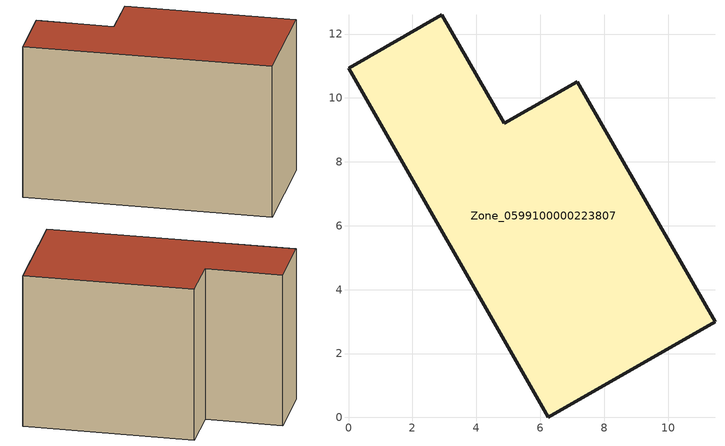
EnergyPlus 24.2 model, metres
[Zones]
Zone_0599100000223807
 floor ground (C_G): 6.25,0 0,10.93 2.92,12.61 4.87,9.2 7.16,10.51 11.47,2.99 z0
 wall outside (C_F): 6.25,0 11.47,2.99 7.16,10.51 4.87,9.2 2.92,12.61 0,10.93 6.25,0 z0:8.1
 roof outside (C_R): 0,10.93 6.25,0 11.47,2.99 7.16,10.51 4.87,9.2 2.92,12.61 z8.1
[BUILDING]
Pand.0599100000223807: North Axis=0; Terrain=City; Loads Convergence Tolerance Value=0.04; Temperature Convergence Tolerance Value=0.4; Solar Distribution=FullExterior; Maximum Number of Warmup Days=25; Minimum Number of Warmup Days=1
[Site:Location]
Rotterdam.The.Hague.AP_ZH_NLD Design_Conditions: Latitude=51.96; Longitude=4.45; Time Zone=1; Elevation=-4.5
[SITE:GROUNDTEMPERATURE:BUILDINGSURFACE]
18, 18, 18, 18, 18, 18, 18, 18, 18, 18, 18, 18
[MATERIAL] Thermal Absorptance=0.9; Solar Absorptance=0.7; Visible Absorptance=0.7
Name | Roughness | Thickness | Conductivity | Density | Specific Heat
G.TI.1975-1991 | MediumSmooth | 0.15 | 0.288461 | 540 | 1210
F.TI.1975-1991 | Rough | 0.3 | 0.230769 | 1920 | 840
R.TI.1975-1991 | MediumRough | 0.2 | 0.153846 | 1500 | 1000
[CONSTRUCTION]
C_G: G.TI.1975-1991
C_F: F.TI.1975-1991
C_R: R.TI.1975-1991
[ZONE]
Zone_0599100000223807: Type=1; Multiplier=1; Ceiling Height=Autocalculate; Volume=Autocalculate; Floor Area=autocalculate; Part of Total Floor Area=Yes
[ZONEINFILTRATION:DESIGNFLOWRATE]
Infil_Zone_0599100000223807: Zone or ZoneList or Space or SpaceList=Zone_0599100000223807; Schedule=AlwaysOn; Design Flow Rate Calculation Method=Flow/Area; Flow Rate per Floor Area=0.003; Constant Term Coefficient=1; Temperature Term Coefficient=0; Velocity Term Coefficient=0; Velocity Squared Term Coefficient=0
[HVACTEMPLATE:ZONE:IDEALLOADSAIRSYSTEM]
Zone_0599100000223807: Maximum Heating Supply Air Temperature=50; Minimum Cooling Supply Air Temperature=13; Maximum Heating Supply Air Humidity Ratio=0.0156; Minimum Cooling Supply Air Humidity Ratio=0.0077; Heating Limit=NoLimit; Cooling Limit=NoLimit; Dehumidification Control Type=ConstantSensibleHeatRatio; Cooling Sensible Heat Ratio=0.7; Dehumidification Setpoint=60; Humidification Control Type=None; Humidification Setpoint=30; Outdoor Air Method=None; Outdoor Air Flow Rate per Person=0.00944; Outdoor Air Flow Rate per Zone Floor Area=0; Outdoor Air Flow Rate per Zone=0; Demand Controlled Ventilation Type=None; Outdoor Air Economizer Type=NoEconomizer; Heat Recovery Type=None; Sensible Heat Recovery Effectiveness=0.7; Latent Heat Recovery Effectiveness=0.65
[ZONECONTROL:THERMOSTAT]
ThermostatControl_Zone_0599100000223807: Zone or ZoneList=Zone_0599100000223807; Control Type Schedule=DualSetpointControlType; Control 1=Thermostat_Zone_0599100000223807; Temperature Difference Between Cutout And Setpoint=0
[THERMOSTATSETPOINT:DUALSETPOINT]
Thermostat_Zone_0599100000223807: Heating Setpoint Temperature Schedule=HeatingSetpoint_Zone_0599100000223807; Cooling Setpoint Temperature Schedule=CoolingSetpoint_Zone_0599100000223807
[SCHEDULE:COMPACT]
HeatingSetpoint_Zone_0599100000223807: Through: 12/31, For: AllDays, Until: 24:00, 21
CoolingSetpoint_Zone_0599100000223807: Through: 12/31, For: AllDays, Until: 24:00, 24
DualSetpointControlType: Through: 12/31, For: AllDays, Until: 24:00, 4
AlwaysOn: Through: 12/31, For: AllDays, Until: 24:00, 1
